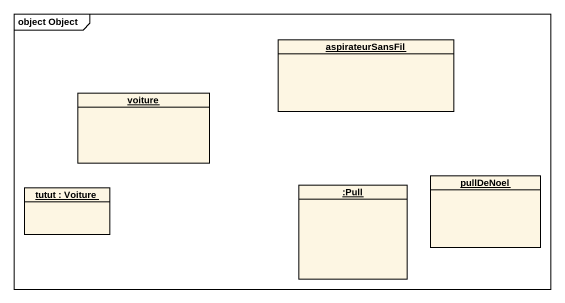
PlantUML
@startuml
mainframe object Object
hide circle
hide empty members
object aspirateurSansFil
object voiture
object "tutut : Voiture" as tutut
object ":Pull" as Pull
object pullDeNoel
@enduml
